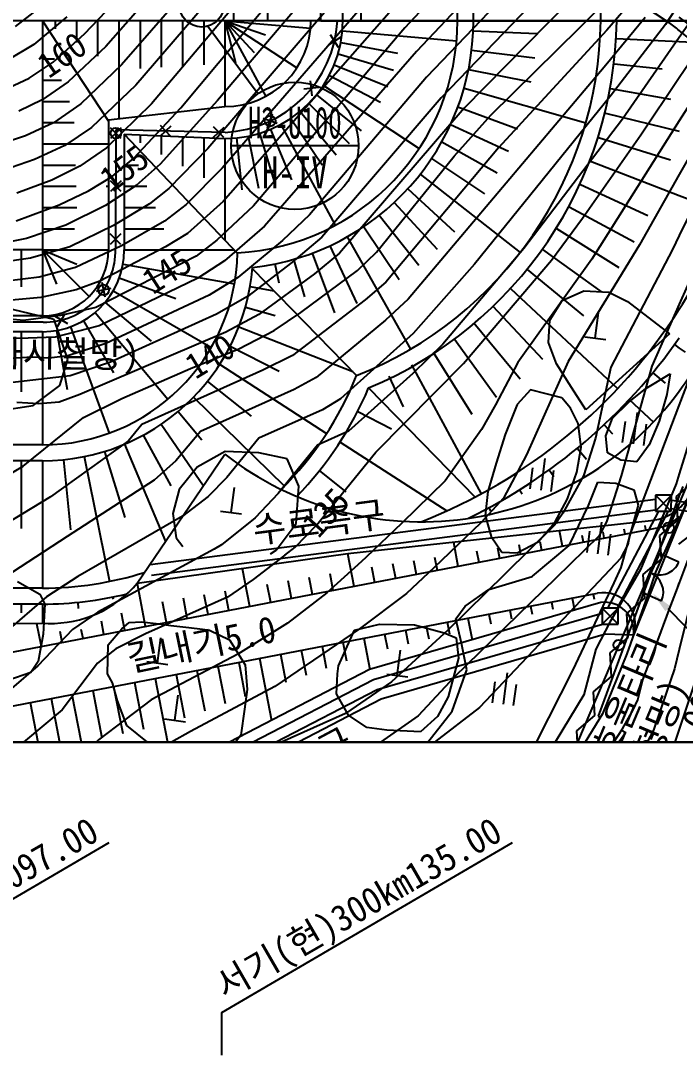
# Model space of a CAD drawing. Header units: millimetres. Extents: x 18534 to 19330, y 1103 to 1809.
# Drawn here: x 18839.8 to 18901.8, y 1364.9 to 1462.4 of the extents above; entities that cross this region are included whole.
import ezdxf
from ezdxf.enums import TextEntityAlignment as Align
from ezdxf.xclip import XClip

# ---------------------------------------------------------------- set-up
doc = ezdxf.new("R2010")
doc.units = ezdxf.units.MM
doc.header["$LTSCALE"] = 10
doc.header["$MEASUREMENT"] = 0
doc.header["$XCLIPFRAME"] = 2
for name, color, linetype in [('TN-MANH', 4, 'Continuous'), ('TZ-BASE', 253, 'Continuous'), ('TZ-LEAL', 1, 'Continuous'), ('TZ-LEAT', 3, 'Continuous')]:
    doc.layers.add(name, color=color, linetype=linetype)
doc.layers.add('TX-PAPR', color=2, linetype='Continuous', plot=False)
doc.styles.add('GR', font='GulimChe.ttf')
doc.styles.add('HANA', font='GulimChe.ttf')
doc.styles.add('굴림체', font='GulimChe.ttf')

# ---------------------------------------------------------------- blocks, each defined once
blk = doc.blocks.new('JD-DFMKFD4RX')
at = {"layer": 'TZ-BASE'}
for p, q in [((233.032, -15.217, 155), (256.331, 12.695, 155)), ((257.221, 9.975, 154), (236.503, -14.529, 154)), ((258.378, 7.594, 153), (235.57, -19.059, 153)), ((238, 7), (238, -7)), ((241.2, 7), (241.2, -7)), ((246.2, 7), (246.2, -7)), ((246.225, -7), (246.225, 7)), ((248.3, -7), (248.3, 7)), ((250, 7), (250, -7)), ((260.433, 6.27, 152), (236.931, -20.904, 152)), ((261.998, 4.385, 151), (237.018, -24.038, 151)), ((289.039, 4.426, 141), (280, -8.578, 141)), ((259.1, -7), (259.1, 3.88)), ((260.6, -7), (260.6, 3.185)), ((243.693, 1.06, 156), (230.268, -14.825, 156)), ((262.925, 1.783, 150), (254.129, -7.686, 150)), ((265.255, 0.749, 149), (255.256, -9.915, 149)), ((266.435, -1.544, 148), (256.195, -12.335, 148)), ((289.684, -1.105, 139), (280, -16.442, 139)), ((232.195, -2.365, 159), (225.961, -9.436, 159)), ((290.79, -2.383, 138), (280, -21.488, 138)), ((234.604, -2.941, 158), (227.463, -11.158, 158)), ((237.319, -3.149, 157), (228.786, -13.068, 157)), ((268.351, -3.041, 147), (257.559, -14.264, 147)), ((272.6, -7), (272.6, -3.156)), ((223.97, -8.243, 160), (227.729, -4.29, 160)), ((270.601, -7.677, 145), (273.488, -4.711, 145)), ((275.774, -4.849, 144), (273.175, -7.902, 144)), ((220.467, -5.196, 162), (217.434, -7.554, 162)), ((269.601, -5.235, 146), (259.734, -15.257, 146)), ((280, -5.394, 142), (278.692, -7.371, 142)), ((222.287, -6.649, 161), (219.184, -9.254, 161)), ((276.783, -6.685, 143), (272.929, -11.367, 143)), ((280, -12.351, 140), (283.931, -6.511, 140)), ((238, -7), (125.053, -7)), ((220, -7), (220, -28.6)), ((220, -7), (226.21, -16.467)), ((221.2, -7), (221.2, -7.77)), ((223.2, -7), (223.2, -9.052)), ((225.2, -7), (225.2, -10.335)), ((227.2, -7), (227.2, -16.236)), ((229.2, -7), (229.2, -11.504)), ((231.2, -7), (231.2, -11.391)), ((233.2, -7), (233.2, -11.277)), ((235.2, -7), (235.2, -11.164)), ((237.2, -7), (245.269, -7.706)), ((237.2, -7), (243.967, -11.451)), ((237.2, -7), (241.044, -14.13)), ((237.2, -7), (237.2, -15.1)), ((237.2, -7), (241.025, -8.33)), ((237.2, -7), (239.936, -9.986)), ((237.2, -7), (238.191, -10.927)), ((280, -7), (238, -7)), ((254.129, -7.686, 150), (239.88, -24.432, 150)), ((246.225, -7), (280, -7)), ((262.235, -15.889, 145), (270.601, -7.677, 145)), ((278.692, -7.371, 142), (273.587, -14.007, 142)), ((280, -7), (326.175, -7)), ((380.022, -7), (280, -7)), ((221.005, -10.91, 160), (223.97, -8.243, 160)), ((248.122, -8.558), (246.92, -9.303)), ((247.893, -9.531), (247.148, -8.33)), ((248.258, -7.967), (259.017, -8.909)), ((260.58, -7.969), (266.567, -8.217)), ((273.175, -7.902, 144), (262.958, -18.968, 144)), ((274.043, -8.687), (280, -8.96)), ((280, -8.578, 141), (274.644, -16.284, 141)), ((219.184, -9.254, 161), (216.764, -10.678, 161)), ((225.961, -9.436, 159), (222.431, -12.769, 159)), ((248.108, -9.055), (253.439, -10.059)), ((280, -8.96), (281.247, -9.017)), ((220, -10.6), (221.15, -10.6)), ((255.256, -9.915, 149), (240.909, -26.368, 149)), ((247.852, -10.122), (253.072, -11.651)), ((260.433, -9.789), (266.382, -10.504)), ((218.757, -12.41, 160), (221.005, -10.91, 160)), ((227.463, -11.158, 158), (223.612, -14.85, 158)), ((247.492, -11.158), (252.54, -13.198)), ((272.929, -11.367, 143), (254.457, -33.248, 143)), ((260.145, -11.593), (266.02, -12.769)), ((273.858, -11.051), (278.387, -11.551)), ((216.866, -13.307, 160), (218.757, -12.41, 160)), ((220, -12.6), (221.789, -12.6)), ((256.195, -12.335, 148), (245.159, -25.308, 148)), ((247.031, -12.154), (251.849, -14.68)), ((276.372, -17.742, 140), (280, -12.351, 140)), ((222.431, -12.769, 159), (219.969, -14.471, 159)), ((228.786, -13.068, 157), (224.62, -17.079, 157)), ((246.047, -13.31), (244.641, -13.461)), ((245.419, -14.089), (245.269, -12.682)), ((246.474, -13.1), (255.497, -19.034)), ((259.717, -13.369), (271.192, -16.615)), ((273.522, -13.398), (279.169, -14.393)), ((286.756, -13.357, 137), (280, -27.257, 137)), ((219.969, -14.471, 159), (217.762, -15.523, 159)), ((220, -14.6), (222.558, -14.6)), ((236.503, -14.529, 154), (231.105, -20.526, 154)), ((245.826, -13.985), (250.023, -17.384)), ((257.559, -14.264, 147), (246.309, -27.394, 147)), ((273.587, -14.007, 142), (260.717, -29.935, 142)), ((223.612, -14.85, 158), (221.032, -16.623, 158)), ((230.268, -14.825, 156), (226.043, -18.99, 156)), ((226.21, -16.348), (237.2, -15.1)), ((228.61, -19.966, 155), (233.032, -15.217, 155)), ((244.285, -15.544), (247.683, -19.642)), ((245.094, -14.803), (248.911, -18.575)), ((259.734, -15.257, 146), (247.997, -28.916, 146)), ((259.151, -15.106), (264.772, -17.181)), ((288.292, -14.911, 136), (280, -33.701, 136)), ((226.21, -16.348), (226.21, -28.6)), ((242.118, -16.693), (240.785, -16.219)), ((241.214, -17.122), (241.688, -15.79)), ((243.407, -16.202), (246.354, -20.572)), ((258.801, -19.77, 145), (262.235, -15.889, 145)), ((274.644, -16.284, 141), (265.36, -28.471, 141)), ((280, -16.442, 139), (271.772, -29.473, 139)), ((273.036, -15.719), (280, -17.413)), ((221.032, -16.623, 158), (218.39, -17.853, 158)), ((220, -16.6), (223.003, -16.6)), ((224.62, -17.079, 157), (222.096, -18.772, 157)), ((227.426, -17.097), (226.422, -18.094)), ((227.422, -18.097), (226.426, -17.094)), ((231.102, -17.881), (232.125, -16.905)), ((232.102, -17.905), (231.125, -16.882)), ((236.101, -17.997), (237.123, -17.02)), ((237.1, -18.02), (236.124, -16.997)), ((241.478, -17.243), (243.46, -21.989)), ((242.468, -16.77), (247.594, -26.276)), ((258.452, -16.793), (263.894, -19.301)), ((218.39, -17.853, 158), (213.452, -19.498, 158)), ((227.71, -17.687), (227.71, -28.6)), ((227.71, -17.687), (237.2, -18.1)), ((227.71, -17.687), (238.372, -28.935)), ((229.2, -17.752), (229.2, -18.508)), ((231.2, -17.839), (231.2, -19.611)), ((233.2, -17.926), (233.2, -20.713)), ((235.2, -18.1), (235.2, -21.815)), ((237.2, -18.1), (237.2, -27.699)), ((238.296, -18.046), (238.78, -22.927)), ((239.381, -17.884), (240.362, -22.776)), ((240.445, -17.615), (241.928, -22.463)), ((257.623, -18.421), (262.853, -21.346)), ((270.892, -25.612, 140), (276.372, -17.742, 140)), ((272.402, -18.004), (279.179, -20.122)), ((222.096, -18.772, 157), (219.267, -20.087, 157)), ((220, -18.6), (226.21, -18.6)), ((226.043, -18.99, 156), (223.522, -20.724, 156)), ((235.57, -19.059, 153), (231.907, -22.828, 153)), ((262.958, -18.968, 144), (252.356, -31.63, 144)), ((219.267, -20.087, 157), (214.571, -21.68, 157)), ((226.559, -21.677, 155), (228.61, -19.966, 155)), ((251.463, -28.813, 145), (258.801, -19.77, 145)), ((256.67, -19.979), (261.656, -23.303)), ((271.622, -20.243), (280, -23.466)), ((220, -20.6), (223.118, -20.6)), ((223.522, -20.724, 156), (220.875, -22.016, 156)), ((227.71, -20.6), (229.064, -20.6)), ((231.105, -20.526, 154), (228.825, -22.543, 154)), ((236.931, -20.904, 152), (233.527, -24.315, 152)), ((220.875, -22.016, 156), (217.589, -23.256, 156)), ((224.335, -23.047, 155), (226.559, -21.677, 155)), ((227.408, -22.097), (226.405, -23.094)), ((227.405, -23.097), (226.408, -22.094)), ((255.599, -21.459), (265.001, -28.847)), ((280, -21.488, 138), (276.261, -28.107, 138)), ((220, -22.6), (223.176, -22.6)), ((221.584, -24.345, 155), (224.335, -23.047, 155)), ((228.825, -22.543, 154), (225.955, -24.403, 154)), ((226.017, -22.6), (226.21, -22.6)), ((227.71, -22.6), (229.833, -22.6)), ((231.907, -22.828, 153), (230.076, -24.271, 153)), ((254.415, -22.85), (258.823, -26.908)), ((270.7, -22.427), (277.048, -25.351)), ((217.531, -25.859, 155), (221.584, -24.345, 155)), ((230.076, -24.271, 153), (226.71, -26.307, 153)), ((233.527, -24.315, 152), (231.514, -25.891, 152)), ((237.018, -24.038, 151), (233.664, -27.042, 151)), ((253.126, -24.144), (257.204, -28.534)), ((280, -23.466), (284.519, -25.205)), ((220, -24.6), (223.233, -24.6)), ((225.955, -24.403, 154), (222.209, -26.278, 154)), ((227.71, -24.6), (230.666, -24.6)), ((239.88, -24.432, 150), (236.422, -27.693, 150)), ((245.159, -25.308, 148), (242.615, -27.728, 148)), ((251.74, -25.334), (255.464, -30.029)), ((269.639, -24.548), (275.748, -27.853)), ((287.721, -24.616, 134), (280, -49.701, 134)), ((222.209, -26.278, 154), (218.512, -27.516, 154)), ((226.71, -26.307, 153), (222.578, -28.313, 153)), ((231.514, -25.891, 152), (227.458, -28.21, 152)), ((267.953, -29.558, 140), (270.892, -25.612, 140)), ((220, -26.6), (223.033, -26.6)), ((227.391, -27.097), (226.387, -28.094)), ((227.387, -28.097), (226.391, -27.094)), ((227.71, -26.6), (231.434, -26.6)), ((233.664, -27.042, 151), (231.596, -28.303, 151)), ((240.909, -26.368, 149), (237.152, -29.639, 149)), ((250.266, -26.412), (253.612, -31.383)), ((268.445, -26.596), (274.298, -30.267)), ((280, -27.257, 137), (279.366, -28.561, 137)), ((218.512, -27.516, 154), (215.668, -28.077, 154)), ((227.458, -28.21, 152), (223.128, -30.27, 152)), ((236.422, -27.693, 150), (234.476, -29.185, 150)), ((242.615, -27.728, 148), (238.414, -31.197, 148)), ((246.309, -27.394, 147), (243.504, -29.799, 147)), ((247.088, -28.208), (249.62, -33.639)), ((248.712, -27.372), (254.688, -37.948)), ((276.261, -28.107, 138), (269.541, -39.112, 138)), ((220, -28.6), (203.548, -28.6)), ((218, -28.593), (218, -32.095)), ((222.578, -28.313, 153), (218.887, -29.393, 153)), ((220, -28.6), (220, -34.81)), ((220, -28.6), (221.338, -31.829)), ((220, -28.6), (224.391, -32.991)), ((220, -28.6), (223.229, -29.938)), ((220, -28.6), (226.21, -28.6)), ((234.476, -29.185, 150), (225.019, -34.015, 150)), ((231.596, -28.303, 151), (225.403, -31.533, 151)), ((227.71, -28.6), (238.045, -28.6)), ((245.403, -28.915), (247.504, -34.527)), ((247.997, -28.916, 146), (245.627, -30.858, 146)), ((249.695, -30.544, 145), (251.463, -28.813, 145)), ((265.36, -28.471, 141), (257.719, -37.492, 141)), ((267.121, -28.563), (272.703, -32.586)), ((279.366, -28.561, 137), (273.556, -39.656, 137)), ((218.887, -29.393, 153), (216.046, -29.791, 153)), ((227.593, -29.939), (238.096, -31.791)), ((237.152, -29.639, 149), (234.639, -31.25, 149)), ((243.504, -29.799, 147), (239.315, -33.004, 147)), ((241.895, -29.924), (242.262, -31.717)), ((243.669, -29.488), (244.683, -33.014)), ((260.717, -29.935, 142), (254.932, -36.491, 142)), ((259.673, -39.303, 140), (267.953, -29.558, 140)), ((271.772, -29.473, 139), (264.803, -39.221, 139)), ((219.693, -31.181, 152), (216.607, -31.542, 152)), ((223.128, -30.27, 152), (219.693, -31.181, 152)), ((238.414, -31.197, 148), (235.702, -32.863, 148)), ((239.794, -30.393), (249.594, -40.441)), ((245.627, -30.858, 146), (240.396, -34.686, 146)), ((244.344, -34.496, 145), (249.695, -30.544, 145)), ((265.673, -30.441), (270.97, -34.802)), ((225.403, -31.533, 151), (223.164, -32.369, 151)), ((234.639, -31.25, 149), (225.333, -35.76, 149)), ((225.909, -33.068), (225.625, -31.682)), ((227.245, -31.237), (232.566, -33.174)), ((239.573, -32.051), (241.793, -32.443)), ((252.356, -31.63, 144), (250.405, -33.315, 144)), ((280, -43.258, 135), (284.282, -31.944, 135)), ((219.864, -33.095, 151), (217.072, -33.337, 151)), ((223.164, -32.369, 151), (219.864, -33.095, 151)), ((226.459, -32.233), (225.074, -32.517)), ((235.702, -32.863, 148), (225.977, -37.43, 148)), ((226.677, -32.455), (235.913, -37.788)), ((239.315, -33.004, 147), (236.39, -34.656, 147)), ((264.108, -32.223), (274.19, -41.673)), ((268.963, -33.376, 136.851), (271.006, -32.444, 136.851)), ((271.006, -32.444, 136.851), (273.367, -32.591, 136.851)), ((273.367, -32.591, 136.851), (275.125, -33.474, 136.851)), ((221.12, -35.165, 150.993), (215.694, -33.875, 150.993)), ((225.019, -34.015, 150), (221.701, -34.795, 150)), ((225.906, -33.556), (230.244, -37.196)), ((239.132, -33.983), (241.942, -34.773)), ((250.405, -33.315, 144), (243.547, -38.542, 144)), ((254.457, -33.248, 143), (252.322, -35.217, 143)), ((262.432, -33.9), (267.114, -38.892)), ((267.806, -35.211, 136.851), (268.963, -33.376, 136.851)), ((275.125, -33.474, 136.851), (279.064, -36.521, 136.851)), ((280, -33.701, 136), (277.418, -39.552, 136)), ((220, -34.81), (199.396, -34.81)), ((218.224, -35.253, 150), (212.462, -34.713, 150)), ((221.701, -34.795, 150), (218.224, -35.253, 150)), ((222.394, -35.571), (221.178, -34.85)), ((221.425, -35.819), (222.146, -34.602)), ((224.956, -34.506), (231.811, -42.676)), ((236.39, -34.656, 147), (226.423, -39.174, 147)), ((240.396, -34.686, 146), (237.265, -36.359, 146)), ((241.828, -36.199, 145), (244.344, -34.496, 145)), ((272.086, -36.904, 136.963), (272.392, -34.524, 136.963)), ((222.4, -38.933, 150.993), (221.12, -35.165, 150.993)), ((225.333, -35.76, 149), (221.203, -36.817, 149)), ((222.637, -35.845), (226.285, -45.867)), ((223.855, -35.277), (226.686, -40.181)), ((238.501, -35.861), (249.237, -40.075)), ((252.322, -35.217, 143), (245.79, -40.625, 143)), ((260.651, -35.465), (265.006, -40.751)), ((267.69, -37.33, 136.851), (267.806, -35.211, 136.851)), ((220, -36.31), (198.394, -36.31)), ((218.662, -36.913, 149), (212.669, -37.053, 149)), ((218, -36.303), (218, -41.973)), ((221.203, -36.817, 149), (218.662, -36.913, 149)), ((220, -36.31), (220, -46.975)), ((221.339, -36.193), (222.322, -41.769)), ((237.265, -36.359, 146), (223.525, -42.238, 146)), ((238.497, -37.933, 145), (241.828, -36.199, 145)), ((254.932, -36.491, 142), (248.078, -42.629, 142)), ((258.774, -36.913), (262.787, -42.478)), ((271.094, -36.777, 136.963), (273.078, -37.032, 136.963)), ((279.064, -36.521, 136.851), (271.192, -43.683, 136.851)), ((225.977, -37.43, 148), (222.392, -38.596, 148)), ((233.935, -39.779, 145), (238.497, -37.933, 145)), ((237.686, -37.667), (242.302, -40.034)), ((257.719, -37.492, 141), (254.883, -40.235, 141)), ((268.434, -39.35, 136.851), (267.69, -37.33, 136.851)), ((279.548, -37.52), (280, -37.845)), ((280, -37.845), (280.546, -38.239)), ((219.099, -38.71, 148), (210.178, -39.217, 148)), ((220.622, -38.797, 148), (219.099, -38.71, 148)), ((222.392, -38.596, 148), (220.622, -38.797, 148)), ((221.639, -41.367, 150.993), (222.4, -38.933, 150.993)), ((243.547, -38.542, 144), (240.778, -39.949, 144)), ((256.807, -38.238), (260.465, -44.066)), ((226.423, -39.174, 147), (222.62, -40.458, 147)), ((227.491, -42.599, 145), (233.935, -39.779, 145)), ((240.778, -39.949, 144), (229.38, -45.048, 144)), ((236.696, -39.383), (246.776, -45.894)), ((251.421, -47.656, 140), (259.673, -39.303, 140)), ((254.759, -39.433), (261.338, -51.585)), ((264.803, -39.221, 139), (262.681, -43.207, 139)), ((269.541, -39.112, 138), (265.619, -47.914, 138)), ((269.853, -41.569, 136.851), (268.434, -39.35, 136.851)), ((273.556, -39.656, 137), (272.121, -46.332, 137)), ((277.418, -39.552, 136), (274.53, -49.902, 136)), ((222.62, -40.458, 147), (216.933, -41.123, 147)), ((245.79, -40.625, 143), (243.701, -41.756, 143)), ((254.883, -40.235, 141), (248.849, -45.688, 141)), ((252.639, -40.494), (253.979, -43.403)), ((276.847, -41.659, 135.727), (279.153, -40.29, 135.727)), ((277.5, -40.178), (278.674, -41.144)), ((279.153, -40.29, 135.727), (278.833, -42.232, 135.727)), ((219.132, -43.278, 150.993), (221.639, -41.367, 150.993)), ((243.701, -41.756, 143), (234.89, -45.7, 143)), ((235.539, -40.992), (239.666, -44.283)), ((250.735, -41.61), (260.763, -51.892)), ((265.976, -41.777, 137.038), (264.723, -43.167, 137.038)), ((268.918, -42.546, 137.038), (265.976, -41.777, 137.038)), ((271.192, -43.683, 136.851), (269.853, -41.569, 136.851)), ((275.249, -42.949, 135.727), (276.847, -41.659, 135.727)), ((223.525, -42.238, 146), (221.577, -42.939, 146)), ((223.87, -44.396, 145), (227.491, -42.599, 145)), ((234.228, -42.477), (242.818, -50.856)), ((248.078, -42.629, 142), (246.388, -43.669, 142)), ((269.76, -43.502, 137.038), (268.918, -42.546, 137.038)), ((275.285, -42.699), (277.557, -44.829)), ((278.833, -42.232, 135.727), (278.102, -44.726, 135.727)), ((215.804, -43.764, 150.993), (219.132, -43.278, 150.993)), ((219.66, -43.099, 146), (217.599, -42.969, 146)), ((221.577, -42.939, 146), (219.66, -43.099, 146)), ((232.775, -43.825), (235.021, -46.502)), ((246.388, -43.669, 142), (240.4, -46.352, 142)), ((249.699, -43.826), (252.886, -45.459)), ((262.681, -43.207, 139), (261.372, -45.513, 139)), ((264.723, -43.167, 137.038), (263.609, -46.009, 137.038)), ((270.483, -44.953, 137.038), (269.76, -43.502, 137.038)), ((273.7, -44.453, 135.727), (275.249, -42.949, 135.727)), ((275.355, -55.529, 135), (280, -43.258, 135)), ((218.17, -48.985, 145), (223.87, -44.396, 145)), ((273.074, -46.11, 135.727), (273.7, -44.453, 135.727)), ((274.662, -46.763, 136.233), (274.917, -44.779, 136.233)), ((276.036, -43.915, 136.233), (275.654, -46.891, 136.233)), ((278.102, -44.726, 135.727), (277.155, -46.985, 135.727)), ((229.38, -45.048, 144), (228.097, -46.581, 144)), ((231.196, -45.021), (235.167, -50.845)), ((234.89, -45.7, 143), (232.583, -48.488, 143)), ((248.849, -45.688, 141), (245.911, -47.004, 141)), ((261.372, -45.513, 139), (257.951, -50.367, 139)), ((270.747, -47.195, 137.038), (270.483, -44.953, 137.038)), ((272.912, -45.072), (273.72, -45.934)), ((276.646, -47.018, 136.233), (276.901, -45.034, 136.233)), ((228.097, -46.581, 144), (220.773, -51.872, 144)), ((229.505, -46.055), (232.102, -50.824)), ((240.4, -46.352, 142), (237.378, -50.037, 142)), ((248.036, -46.707), (258.086, -53.198)), ((263.609, -46.009, 137.038), (262.76, -48.697, 137.038)), ((272.121, -46.332, 137), (270.988, -49.897, 137)), ((273.228, -47.735, 135.727), (273.074, -46.11, 135.727)), ((220, -46.975), (193.31, -46.975)), ((225.858, -47.592), (227.775, -53.805)), ((227.72, -46.914), (231.59, -56.095)), ((237.202, -47.6, 142.096), (234.581, -49.063, 142.096)), ((240.378, -47.718, 142.096), (237.202, -47.6, 142.096)), ((243.06, -48.303, 142.096), (240.378, -47.718, 142.096)), ((245.911, -47.004, 141), (242.206, -51.542, 141)), ((245.826, -54.536, 140), (251.421, -47.656, 140)), ((270.357, -49.543, 137.038), (270.747, -47.195, 137.038)), ((270.392, -47.288), (271.247, -48.326)), ((274.481, -48.422, 135.727), (273.228, -47.735, 135.727)), ((277.155, -46.985, 135.727), (275.995, -48.557, 135.727)), ((220, -48.475), (193.466, -48.475)), ((218, -48.468), (218, -54.851)), ((220, -48.475), (220, -60.475)), ((221.979, -48.376), (222.641, -54.994)), ((223.938, -48.081), (226.316, -59.843)), ((228.933, -59.996), (237.2, -47.86)), ((232.583, -48.488, 143), (230.517, -50.295, 143)), ((244.151, -50.877, 142.096), (243.06, -48.303, 142.096)), ((262.76, -48.697, 137.038), (261.971, -51.353, 137.038)), ((265.619, -47.914, 138), (263.435, -52.011, 138)), ((267.329, -48.272, 136.233), (266.947, -51.247, 136.233)), ((275.995, -48.557, 135.727), (274.481, -48.422, 135.727)), ((213.016, -52.032, 145), (218.17, -48.985, 145)), ((234.581, -49.063, 142.096), (232.881, -51.171, 142.096)), ((246.094, -49.409), (248.599, -51.407)), ((265.955, -51.12, 136.233), (266.21, -49.136, 136.233)), ((267.734, -49.338), (268.19, -49.97)), ((267.939, -51.375, 136.233), (268.194, -49.391, 136.233)), ((269.453, -52.053, 137.038), (270.357, -49.543, 137.038)), ((280, -49.701, 134), (279.711, -50.639, 134)), ((230.517, -50.295, 143), (222.327, -55.622, 143)), ((237.378, -50.037, 142), (235.624, -51.828, 142)), ((257.951, -50.367, 139), (253.856, -54.361, 139)), ((270.988, -49.897, 137), (269.018, -53.411, 137)), ((271.443, -52.69, 134.775), (272.315, -50.48, 134.775)), ((272.315, -50.48, 134.775), (274.023, -50.578, 134.775)), ((274.53, -49.902, 136), (273.132, -54.22, 136)), ((274.023, -50.578, 134.775), (275.703, -51.197, 134.775)), ((279.711, -50.639, 134), (276.345, -58.717, 134)), ((232.881, -51.171, 142.096), (232.29, -53.456, 142.096)), ((237.777, -53.357, 141.665), (238.083, -50.976, 141.665)), ((242.206, -51.542, 141), (240.052, -53.85, 141)), ((243.898, -54.375, 142.096), (244.151, -50.877, 142.096)), ((261.971, -51.353, 137.038), (261.701, -53.641, 137.038)), ((264.951, -51.212), (265.185, -51.586)), ((275.703, -51.197, 134.775), (276.12, -52.669, 134.775)), ((280.555, -51.111), (279.704, -51.836)), ((280.318, -50.892, 133), (280, -51.757, 133)), ((220.773, -51.872, 144), (215.521, -55.046, 144)), ((230.156, -58.255), (277.75, -52.082)), ((235.624, -51.828, 142), (233.211, -53.702, 142)), ((263.435, -52.011, 138), (261.318, -54.321, 138)), ((268.282, -54.303, 137.038), (269.453, -52.053, 137.038)), ((280, -51.757, 133), (276.882, -60.24, 133)), ((277.752, -51.722), (277.746, -53.222)), ((279.252, -51.727), (277.746, -53.222)), ((277.752, -51.722), (279.246, -53.227)), ((279.252, -51.727), (277.752, -51.722)), ((279.246, -53.227), (279.252, -51.727)), ((279.25, -52.171), (280, -52.294)), ((279.704, -51.836), (279.842, -54.067)), ((280.985, -51.738, 138.3), (280, -53.954, 138.3)), ((280.985, -51.738), (280, -54.184)), ((280.985, -51.738), (280, -54.184)), ((280, -52.294), (290.031, -53.946)), ((230.284, -59.247), (277.747, -53.091)), ((232.29, -53.456, 142.096), (232.586, -55.741, 142.096)), ((236.785, -53.229, 141.665), (238.769, -53.484, 141.665)), ((262.052, -52.904), (262.206, -53.188)), ((269.018, -53.411, 137), (268.281, -54.512, 137)), ((269.631, -56.467, 134.775), (271.443, -52.69, 134.775)), ((273.26, -62.361), (278.087, -53.223)), ((274.163, -62.364), (278.99, -53.226)), ((276.12, -52.669, 134.775), (274.499, -58.527, 134.775)), ((277.746, -53.222), (279.246, -53.227)), ((279.247, -52.981), (280, -53.105)), ((280, -53.105), (289.901, -54.735)), ((233.211, -53.702, 142), (228.897, -56.178, 142)), ((240.052, -53.85, 141), (236.875, -56.408, 141)), ((242.013, -56.893, 142.096), (243.898, -54.375, 142.096)), ((243.813, -56.606, 140), (245.826, -54.536, 140)), ((248.766, -57.215), (277.336, -54.101)), ((253.856, -54.361, 139), (250.508, -57.57, 139)), ((261.318, -54.321, 138), (256.87, -58.546, 138)), ((261.701, -53.641, 137.038), (262.263, -55.62, 137.038)), ((268.281, -54.512, 137), (263.6, -59.116, 137)), ((266.695, -56.104, 137.038), (268.282, -54.303, 137.038)), ((272.684, -54.257, 134.849), (272.301, -57.232, 134.849)), ((273.132, -54.22, 136), (272.43, -55.573, 136)), ((280, -54.184), (275.689, -64.895)), ((280, -54.184), (275.689, -64.895)), ((276.744, -54.582), (276.823, -54.99)), ((280, -53.954, 138.3), (277.773, -58.968, 138.3)), ((279.842, -54.067), (278.991, -54.792)), ((209.402, -67.975), (278.256, -54.714)), ((272.43, -55.573, 136), (268.38, -59.52, 136)), ((268.686, -55.044), (268.967, -56.503)), ((270.806, -55.475), (270.931, -56.125)), ((271.31, -57.105, 134.849), (271.565, -55.121, 134.849)), ((272.785, -55.178), (272.895, -55.746)), ((273.293, -57.36, 134.849), (273.548, -55.376, 134.849)), ((274.765, -54.88), (274.859, -55.368)), ((275.177, -56.367, 135), (275.355, -55.529, 135)), ((278.991, -54.792), (278.14, -55.517)), ((278.14, -55.517), (278.278, -57.749)), ((279.822, -60.489, 132.678), (281.722, -55.455, 132.678)), ((279.97, -56.333, 132.938), (281.553, -55.111, 132.938)), ((222.327, -55.622, 143), (213.733, -61.211, 143)), ((228.897, -56.178, 142), (223.344, -59.364, 142)), ((232.586, -55.741, 142.096), (233.231, -56.545, 142.096)), ((236.875, -56.408, 141), (236.165, -56.793, 141)), ((258.712, -56.131), (259.148, -58.394)), ((262.263, -55.62, 137.038), (263.266, -57.087, 137.038)), ((264.733, -57.14, 137.038), (266.695, -56.104, 137.038)), ((264.868, -56.369), (265.039, -57.259)), ((266.169, -59.333, 134.775), (269.631, -56.467, 134.775)), ((266.847, -56.071), (267.003, -56.881)), ((274.535, -57.634, 135), (275.177, -56.367, 135)), ((236.165, -56.793, 141), (225.21, -62.74, 141)), ((228.933, -59.996), (248.766, -57.215)), ((242.838, -57.358, 140), (239.845, -59.668, 140)), ((241.476, -57.243, 142.096), (242.013, -56.893, 142.096)), ((242.838, -57.358, 140), (243.813, -56.606, 140)), ((248.737, -57.219), (249.328, -60.285)), ((260.909, -56.965), (261.111, -58.016)), ((262.888, -56.667), (263.075, -57.638)), ((263.266, -57.087, 137.038), (264.733, -57.14, 137.038)), ((278.144, -57.213), (276.498, -60.859)), ((279.967, -58.035), (278.144, -57.213)), ((250.063, -57.97, 139), (246.791, -60.908, 139)), ((250.508, -57.57, 139), (250.063, -57.97, 139)), ((251.012, -58.454), (251.292, -59.907)), ((252.991, -58.156), (253.256, -59.529)), ((254.971, -57.858), (255.22, -59.15)), ((256.95, -57.56), (257.184, -58.772)), ((272.42, -59.862, 135), (274.535, -57.634, 135)), ((277.427, -58.474), (276.576, -59.199)), ((278.278, -57.749), (277.427, -58.474)), ((223.344, -59.364, 142), (220.373, -61.303, 142)), ((238.821, -58.61), (239.508, -62.176)), ((245.09, -59.433), (245.4, -61.042)), ((247.064, -59.107), (247.364, -60.663)), ((256.87, -58.546, 138), (254.296, -60.991, 138)), ((263.6, -59.116, 137), (258.199, -64.428, 137)), ((262.052, -60.616, 134.775), (266.133, -59.363, 134.775)), ((266.133, -59.363, 134.775), (266.169, -59.333, 134.775)), ((274.499, -58.527, 134.775), (273.818, -59.981, 134.775)), ((276.345, -58.717, 134), (275.523, -60.125, 134)), ((276.576, -59.199), (276.714, -61.43)), ((277.773, -58.968, 138.3), (277.313, -60.277, 138.3)), ((217.65, -59.843, 141.844), (219.746, -61.036, 141.844)), ((228.91, -60.024), (229.689, -64.068)), ((239.845, -59.668, 140), (237.436, -61.315, 140)), ((241.143, -60.087), (241.472, -61.798)), ((243.117, -59.76), (243.436, -61.42)), ((268.38, -59.52, 136), (258.805, -68.85, 136)), ((272.42, -59.862, 135), (261.166, -71.725, 135)), ((273.818, -59.981, 134.775), (269.98, -68.177, 134.775)), ((276.882, -60.24, 133), (272.364, -72.534, 133)), ((275.523, -60.125, 134), (273.44, -63.694, 134)), ((277.313, -60.277, 138.3), (275.064, -66.673, 138.3)), ((279.822, -60.489, 132.678), (280, -60.018, 132.678)), ((220, -60.475), (201.602, -60.475)), ((210.225, -72.908), (272.291, -60.954)), ((220.373, -61.303, 142), (216.463, -64.679, 142)), ((219.746, -61.036, 141.844), (220.226, -61.993, 141.844)), ((226.613, -61.313), (226.652, -61.503)), ((237.436, -61.315, 140), (229.717, -64.774, 140)), ((233.247, -61.393), (233.617, -63.311)), ((235.221, -61.066), (235.581, -62.933)), ((237.195, -60.74), (237.545, -62.555)), ((246.791, -60.908, 139), (243.076, -63.776, 139)), ((254.296, -60.991, 138), (249.879, -64.298, 138)), ((259.84, -62.175, 134.775), (262.052, -60.616, 134.775)), ((269.913, -61.413), (270.13, -62.539)), ((271.877, -61.034), (271.968, -61.507)), ((276.498, -60.859), (278.321, -61.681)), ((279.052, -62.529, 132.678), (279.822, -60.489, 132.678)), ((281.335, -60.806, 132), (280, -66.253, 132)), ((284.115, -61.27, 131), (280, -73.754, 131)), ((220, -61.975), (203.842, -61.975)), ((218, -61.975), (218, -62.811)), ((220, -61.975), (220, -63.794)), ((220.226, -61.993, 141.844), (220.065, -64.815, 141.844)), ((223.323, -61.809), (223.381, -62.387)), ((231.273, -61.719), (231.653, -63.689)), ((272.602, -61.821), (250.802, -68.152)), ((258.944, -63.373, 134.775), (259.84, -62.175, 134.775)), ((265.985, -62.169), (266.128, -62.914)), ((267.949, -61.791), (268.075, -62.445)), ((272.744, -62.359), (272.739, -63.859)), ((274.244, -62.365), (272.739, -63.859)), ((272.744, -62.359), (274.239, -63.865)), ((274.244, -62.365), (272.744, -62.359)), ((274.239, -63.865), (274.244, -62.365)), ((275.863, -62.155), (275.011, -62.88)), ((276.714, -61.43), (275.863, -62.155)), ((225.21, -62.74, 141), (222.849, -64.382, 141)), ((227.41, -62.808), (227.725, -64.446)), ((251.175, -69.085), (272.743, -62.821)), ((259.486, -65.646, 134.775), (258.944, -63.373, 134.775)), ((260.093, -63.304), (260.485, -65.34)), ((262.057, -62.926), (262.236, -63.853)), ((264.021, -62.547), (264.182, -63.383)), ((275.011, -62.88), (275.15, -65.112)), ((277.765, -65.998, 132.678), (279.052, -62.529, 132.678)), ((278.919, -62.409), (285.167, -68.751)), ((209.394, -63.762), (220.547, -63.796)), ((219.452, -63.793), (219.869, -65.959)), ((223.63, -64.333), (223.797, -65.202)), ((225.52, -63.571), (225.761, -64.824)), ((226.183, -65.833, 138.913), (227.493, -64.312, 138.913)), ((227.493, -64.312, 138.913), (228.164, -63.722, 138.913)), ((228.164, -63.722, 138.913), (229.333, -63.642, 138.913)), ((229.333, -63.642, 138.913), (230.991, -63.847, 138.913)), ((230.991, -63.847, 138.913), (232.095, -63.983, 138.913)), ((232.095, -63.983, 138.913), (233.789, -64.192, 138.913)), ((233.789, -64.192, 138.913), (235.078, -64.352, 138.913)), ((243.076, -63.776, 139), (238.414, -66.699, 139)), ((249.879, -64.298, 138), (241.9, -69.73, 138)), ((249.389, -64.436, 136.575), (251.741, -63.867, 136.575)), ((251.549, -70.018), (272.754, -63.859)), ((251.741, -63.867, 136.575), (255.06, -63.941, 136.575)), ((255.06, -63.941, 136.575), (257.845, -64.696, 136.575)), ((256.165, -64.06), (256.396, -65.26)), ((258.129, -63.682), (258.343, -64.791)), ((273.44, -63.694, 134), (272.151, -66.218, 134)), ((272.739, -63.859), (274.239, -63.865)), ((222.849, -64.382, 141), (219.566, -67.793, 141)), ((220.065, -64.815, 141.844), (219.599, -67.375, 141.844)), ((221.633, -64.542), (221.833, -65.581)), ((229.717, -64.774, 140), (226.925, -66.187, 140)), ((230.835, -67.53, 140.379), (231.141, -65.149, 140.379)), ((235.078, -64.352, 138.913), (235.741, -64.434, 138.913)), ((235.741, -64.434, 138.913), (237.611, -65.338, 138.913)), ((247.889, -67.804, 136.575), (249.389, -64.436, 136.575)), ((250.274, -65.195), (250.841, -68.141)), ((273.033, -64.82), (251.922, -70.951)), ((273.033, -64.82), (251.922, -70.951)), ((252.237, -64.817), (252.504, -66.199)), ((258.199, -64.428, 137), (252.874, -69.32, 137)), ((254.201, -64.439), (254.45, -65.729)), ((257.845, -64.696, 136.575), (258.983, -65.173, 136.575)), ((258.983, -65.173, 136.575), (259.198, -67.069, 136.575)), ((275.689, -64.895), (273.033, -64.82)), ((275.689, -64.895), (273.033, -64.82)), ((275.15, -65.112), (274.299, -65.837)), ((226.925, -66.187, 140), (225.187, -67.542, 140)), ((226.146, -68.557, 138.913), (226.183, -65.833, 138.913)), ((237.611, -65.338, 138.913), (239.116, -67.692, 138.913)), ((246.346, -65.951), (246.742, -68.007)), ((248.31, -65.573), (248.649, -67.337)), ((259.995, -68.178, 134.775), (259.486, -65.646, 134.775)), ((272.151, -66.218, 134), (271.021, -70.519, 134)), ((274.299, -65.837), (273.447, -66.562)), ((276.558, -69.101, 132.678), (277.765, -65.998, 132.678)), ((280, -66.253, 132), (279.55, -68.091, 132)), ((238.414, -66.699, 139), (230.23, -70.989, 139)), ((240.454, -67.086), (241.581, -72.939)), ((242.418, -66.708), (242.926, -69.345)), ((244.382, -66.33), (244.834, -68.676)), ((253.423, -68.711, 136.816), (253.729, -66.331, 136.816)), ((259.198, -67.069, 136.575), (258.223, -70.726, 136.575)), ((275.064, -66.673, 138.3), (272.756, -72.334, 138.3)), ((273.447, -66.562), (273.586, -68.793)), ((219.566, -67.793, 141), (217.075, -69.919, 141)), ((219.599, -67.375, 141.844), (218.91, -68.412, 141.844)), ((225.187, -67.542, 140), (221.875, -71.957, 140)), ((229.843, -67.402, 140.379), (231.827, -67.657, 140.379)), ((250.802, -68.152), (232.066, -77.88)), ((234.562, -68.221), (235.295, -72.023)), ((236.526, -67.843), (237.202, -71.354)), ((238.49, -67.464), (239.11, -70.684)), ((239.116, -67.692, 138.913), (239.276, -70.03, 138.913)), ((247.798, -68.54, 136.575), (247.889, -67.804, 136.575)), ((258.616, -72.083, 134.775), (259.995, -68.178, 134.775)), ((269.98, -68.177, 134.775), (265.284, -77.431, 134.775)), ((279.55, -68.091, 132), (277.58, -73.849, 132)), ((218.91, -68.412, 141.844), (216.016, -69.438, 141.844)), ((226.603, -69.4, 138.913), (226.146, -68.557, 138.913)), ((230.634, -68.977), (232.323, -77.747)), ((232.427, -78.819), (251.175, -69.085)), ((232.598, -68.599), (233.387, -72.693)), ((247.713, -70.437, 136.575), (247.798, -68.54, 136.575)), ((252.432, -68.584, 136.816), (254.415, -68.839, 136.816)), ((258.805, -68.85, 136), (255.398, -72.521, 136)), ((263.784, -68.443, 134.849), (263.402, -71.418, 134.849)), ((273.586, -68.793), (272.734, -69.518)), ((276.101, -70.989, 132.678), (276.558, -69.101, 132.678)), ((224.743, -70.112), (225.606, -74.594)), ((227.066, -71.103, 138.913), (226.603, -69.4, 138.913)), ((226.707, -69.734), (227.564, -74.183)), ((228.671, -69.356), (229.521, -73.773)), ((232.789, -79.758), (251.549, -70.018)), ((241.9, -69.73, 138), (233.954, -73.992, 138)), ((239.276, -70.03, 138.913), (239.048, -71.872, 138.913)), ((252.874, -69.32, 137), (248.558, -72.288, 137)), ((262.41, -71.291, 134.849), (262.665, -69.307, 134.849)), ((264.394, -71.546, 134.849), (264.649, -69.562, 134.849)), ((272.734, -69.518), (271.883, -70.243)), ((220.815, -70.869), (222.64, -80.347)), ((222.779, -70.49), (223.648, -75.005)), ((230.23, -70.989, 139), (225.284, -74.756, 139)), ((227.939, -73.416, 138.913), (227.066, -71.103, 138.913)), ((232.486, -72.931, 139.581), (232.792, -70.551, 139.581)), ((251.922, -70.951), (233.15, -80.697)), ((251.922, -70.951), (233.15, -80.697)), ((248.849, -72.447, 136.575), (247.713, -70.437, 136.575)), ((258.223, -70.726, 136.575), (257.208, -72.582, 136.575)), ((271.021, -70.519, 134), (267.121, -76.944, 134)), ((271.883, -70.243), (272.021, -72.475)), ((275.647, -71.943, 132.678), (276.101, -70.989, 132.678)), ((221.875, -71.957, 140), (217.498, -75.604, 140)), ((218.851, -71.247), (219.733, -75.826)), ((239.048, -71.872, 138.913), (238.707, -74.335, 138.913)), ((261.166, -71.725, 135), (253.022, -78.01, 135)), ((255.781, -75.659, 134.775), (258.616, -72.083, 134.775)), ((274.641, -73.726, 132.678), (275.647, -71.943, 132.678)), ((231.494, -72.804, 139.581), (233.478, -73.059, 139.581)), ((248.558, -72.288, 137), (242.518, -74.975, 137)), ((250.577, -73.595, 136.575), (248.849, -72.447, 136.575)), ((255.398, -72.521, 136), (251.01, -75.596, 136)), ((257.208, -72.582, 136.575), (255.608, -74.029, 136.575)), ((272.756, -72.334, 138.3), (269.854, -77.061, 138.3)), ((272.021, -72.475), (271.17, -73.2)), ((272.364, -72.534, 133), (272.561, -72.652, 133)), ((230.354, -75.359, 138.913), (227.939, -73.416, 138.913)), ((233.954, -73.992, 138), (229.142, -76.719, 138)), ((252.45, -73.863, 136.575), (250.577, -73.595, 136.575)), ((255.608, -74.029, 136.575), (252.45, -73.863, 136.575)), ((274.954, -74.087, 133), (265.9, -87.103, 133)), ((271.17, -73.2), (270.319, -73.925)), ((270.319, -73.925), (270.457, -76.156)), ((273.713, -75.181, 132.678), (274.641, -73.726, 132.678)), ((274.561, -73.851, 133), (274.954, -74.087, 133)), ((277.58, -73.849, 132), (276.017, -76.812, 132)), ((280, -73.754, 131), (278.958, -76.914, 131)), ((225.284, -74.756, 139), (223.102, -77.117, 139)), ((242.518, -74.975, 137), (237.028, -77.028, 137)), ((238.707, -74.335, 138.913), (237.328, -76.109, 138.913))]:
    blk.add_line(p, q, dxfattribs=at)
at = {"layer": 'TZ-BASE', "ltscale": 0.2}
for p, q in [((226.925, -17.285), (226.886, -28.503)), ((237.208, -17.522), (226.925, -17.285)), ((283.683, -43.748), (269.606, -76.881))]:
    blk.add_line(p, q, dxfattribs=at)
at = {"layer": 'TZ-BASE'}
for centre in [(241.451, -16.456), (226.924, -17.596), (225.767, -32.375), (278.991, -54.792), (274.299, -65.837)]:
    blk.add_circle(centre, 0.5, dxfattribs=at)
for centre, radius, start, end in [((198.929, -128.036), 144.99, 56.49574, 74.69525), ((267.364, -23.545), 21.095, 13.89594, 53.20297), ((237.2, -7), 8.1, 270, 360), ((237.2, -7), 11.1, 270, 360), ((237.2, -7), 21.9, 273.07042, 0), ((237.2, -7), 23.4, 276.39421, 0), ((236.177, -6.576), 36.426, 291.61385, 359.33332), ((236.124, -6.554), 37.979, 292.62629, 359.32731), ((267.364, -23.545), 20.095, 51.03912, 54.74403), ((267.364, -23.545), 20.095, 324.24704, 51.03912), ((237.2, -7), 50.7, 327.58434, 347.43936), ((220, -28.6), 6.21, 270, 0), ((220, -28.6), 7.71, 270, 0), ((220, -28.6), 18.375, 270, 359.16256), ((220, -28.6), 19.875, 270, 355.22506), ((237.2, -7), 50.7, 291.36289, 327.58434), ((255.707, -24.095), 30.121, 323.75458, 338.18875), ((237.2, -7), 52.2, 296.07185, 325.07712), ((220, -28.6), 31.875, 314.92029, 338.19357), ((255.707, -24.095), 30.121, 232.09002, 323.75458), ((220, -28.6), 33.375, 315.88567, 337.05698), ((276.811, -49.293), 4.836, 311.24571, 329.64022), ((276.811, -49.293), 4.836, 276.22027, 311.24571), ((277.689, -51.768), 3, 280.90152, 320.39867), ((278.144, -57.213), 2, 245.71025, 335.71025), ((220, -28.6), 31.875, 270, 287.56445), ((276.498, -60.859), 2, 335.71025, 65.71025), ((220.822, -53.25), 10.55, 268.50519, 320.2443), ((220, -28.6), 33.375, 270, 283.81535), ((272.859, -63.9), 3, 340.62739, 100.90152), ((272.952, -64.556), 2.757, 352.92568, 97.30401)]:
    blk.add_arc(centre, radius, start, end, dxfattribs=at)
at = {"layer": 'TZ-BASE', "ltscale": 0.2}
for centre, radius, start, end in [((236.666, -6.386), 11.149, 272.78779, 356.77873), ((220.107, -28.641), 6.78, 269.62133, 1.17124), ((209.091, -1695.412), 1660.027, 89.621333, 90.34513)]:
    blk.add_arc(centre, radius, start, end, dxfattribs=at)
at = {"layer": 'TZ-BASE'}
blk.add_solid([(278.681, -62.643), (277.515, -60.984), (279.156, -62.175)], dxfattribs=at)
at = {"layer": 'TZ-BASE', "style": 'HANA'}
for s, height, rotation, p in [('160', 2.4, 34.50129, (220.597, -12.504, 160)), ('155', 2.4, 37.37214, (226.591, -23.238, 155)), ('145', 2.4, 32.73106, (230.416, -32.867, 145)), ('방호울타리(가시철망)', 2.5, 359.54261, (197.684, -39.445)), ('140', 2.4, 31.45351, (234.425, -40.847, 140)), ('135', 2.4, 47.89382, (246.003, -55.861, 135)), ('수로측구', 2.5, 7.48441, (239.992, -56.274)), ('길내기5.0', 2.5, 11.69912, (228.226, -68.378)), ('방호울타리', 2.5, 67.19449, (272.712, -79.844)), ('L=35.00M', 2.5, 67.19449, (279.287, -81.564)), ('(능형망)', 2.5, 67.19449, (275.986, -81.397)), ('수로측구', 2.5, 28.09584, (238.41, -81.515))]:
    blk.add_text(s, height=height, rotation=rotation, dxfattribs=at).set_placement(p)
blk = doc.blocks.new('123123')
at = {"layer": 'TZ-BASE'}
for p, q in [((323.524, 358.801), (328.251, 352.427)), ((337.724, 347.534), (325.724, 347.534))]:
    blk.add_line(p, q, dxfattribs=at)
blk.add_circle((331.724, 347.534), 6, dxfattribs=at)
at = {"layer": 'TZ-BASE', "style": 'GR'}
for s, width, p in [('H2-U100', 0.65, (331.714, 349.694)), ('H-IV', 0.8, (331.714, 345.034))]:
    blk.add_text(s, height=3, dxfattribs=dict(at, width=width)).set_placement(p, align=Align.MIDDLE)

msp = doc.modelspace()

# ---------------------------------------------------------------- linework, layer by layer
at = {"layer": 'TN-MANH'}
msp.add_circle((18856.835, 1463.871), 2.1, dxfattribs=at)
at = {"layer": 'TX-PAPR', "flags": 128}
msp.add_lwpolyline([(19321.825, 1544.371), (19321.825, 1394.371), (18621.825, 1394.371), (18621.825, 1544.371), (19321.825, 1544.371)], dxfattribs=at)
at = {"layer": 'TZ-LEAL'}
for points in [[(18848.066, 1384.896), (18820.685, 1368.871), (18820.685, 1364.871)], [(18886.066, 1384.896), (18858.685, 1368.871), (18858.685, 1364.871)]]:
    msp.add_lwpolyline(points, dxfattribs=at)

# ---------------------------------------------------------------- block references
at = {"layer": 'TZ-BASE'}
ref = msp.add_blockref('JD-DFMKFD4RX', (18621.825, 1469.371), dxfattribs=at)
XClip(ref).set_block_clipping_path([(-0.0000000001, -75), (700, 75.0000000001)])
msp.add_blockref('123123', (18533.889, 1103.051), dxfattribs=at)

# ---------------------------------------------------------------- texts
at = {"layer": 'TZ-LEAT', "style": '굴림체'}
for s, p in [('서기(현)300km097.00', (18834.179, 1377.664)), ('서기(현)300km135.00', (18872.179, 1377.664))]:
    msp.add_text(s, height=2.5, rotation=30, dxfattribs=at).set_placement(p, align=Align.CENTER)

doc.saveas('drawing.dxf')
